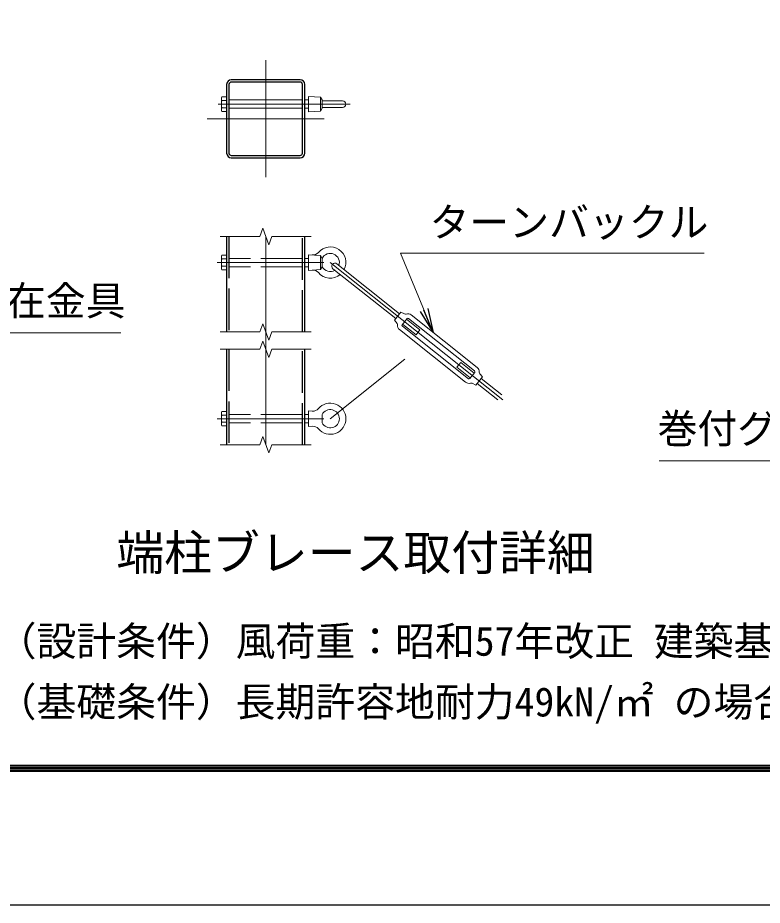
# Model space of a CAD drawing. Units: millimetres, scale not verified. Extents: x -14700 to 14700, y -10395 to 10395.
# Drawn here: x -1042 to 3248, y -10395 to -5280 of the extents above; entities that cross this region are included whole.
import ezdxf
from ezdxf.enums import TextEntityAlignment as Align

# ---------------------------------------------------------------- set-up
doc = ezdxf.new("R2010")
doc.units = ezdxf.units.MM
doc.header["$LTSCALE"] = 40
doc.linetypes.add('DASHED', pattern=[7.5, 6, -1.5])
doc.linetypes.add('USER1', pattern=[50.8, 31.75, -6.35, 6.35, -6.35])
for name, color, linetype, lineweight in [('0-0_D-TTL-TXT', 7, 'Continuous', 13), ('0-1_D-STR1', 1, 'Continuous', 25), ('0-2_D-BMK', 2, 'USER1', 13), ('0-3_D-STR3', 3, 'Continuous', 13), ('0-5_D-STR-DIM', 7, 'Continuous', 13), ('0-8_D-STR-TXT', 7, 'Continuous', 13), ('0-C_D-TTL', 7, 'Continuous', 25)]:
    doc.layers.add(name, color=color, linetype=linetype, lineweight=lineweight)
doc.layers.add('0-6_0', color=7, linetype='Continuous')
doc.styles.add('ＭＳ ゴシック', font='')
doc.styles.get('ＭＳ ゴシック').set_extended_font_data('MS Gothic')

# ---------------------------------------------------------------- blocks, each defined once
blk = doc.blocks.new('_Open')
at = {"layer": '0-6_0'}
blk.add_line((-40, 6.67), (0, 0), dxfattribs=at)
blk.add_lwpolyline([(-40, -6.67), (0, 0), (-40, 0)], dxfattribs=at)

msp = doc.modelspace()

# ---------------------------------------------------------------- linework, layer by layer
at = {"layer": '0-1_D-STR1'}
for p, q in [((161.68, -5664.43), (161.68, -6060.43)), ((175.18, -5664.43), (175.18, -6060.43)), ((584.68, -5637.43), (188.68, -5637.43)), ((584.68, -5650.93), (188.68, -5650.93)), ((598.18, -6060.43), (598.18, -5664.43)), ((611.68, -6060.43), (611.68, -5664.43)), ((188.68, -6073.93), (584.68, -6073.93)), ((188.68, -6087.43), (584.68, -6087.43)), ((161.68, -6541.09), (161.68, -7091.09)), ((611.68, -7091.09), (611.68, -6541.09)), ((161.68, -7191.09), (161.68, -7741.09)), ((611.68, -7741.09), (611.68, -7191.09))]:
    msp.add_line(p, q, dxfattribs=at)
at = {"layer": '0-1_D-STR1', "linetype": 'DASHED'}
for p, q in [((175.18, -6541.09), (175.18, -7091.09)), ((598.18, -7091.09), (598.18, -6541.09)), ((175.18, -7191.09), (175.18, -7741.09)), ((598.18, -7741.09), (598.18, -7191.09))]:
    msp.add_line(p, q, dxfattribs=at)
at = {"layer": '0-1_D-STR1'}
for centre, radius, start, end in [((188.68, -5664.43), 27, 90, 180), ((188.68, -5664.43), 13.5, 90, 180), ((584.68, -5664.43), 27, 0, 90), ((584.68, -5664.43), 13.5, 0, 90), ((188.68, -6060.43), 27, 180, 270), ((188.68, -6060.43), 13.5, 180, 270), ((584.68, -6060.43), 13.5, 270, 0), ((584.68, -6060.43), 27, 270, 0)]:
    msp.add_arc(centre, radius, start, end, dxfattribs=at)
at = {"layer": '0-2_D-BMK'}
for p, q in [((386.68, -6199.93), (386.68, -5524.93)), ((112.06, -5778.43), (873.04, -5778.43)), ((724.18, -5862.43), (49.18, -5862.43)), ((386.68, -7741.09), (386.68, -6541.09)), ((107.34, -6691.09), (720.88, -6691.09)), ((758.68, -6691.09), (1890.58, -7591.72)), ((758.68, -7591.09), (1189.07, -7248.64)), ((107.34, -7591.09), (720.88, -7591.09))]:
    msp.add_line(p, q, dxfattribs=at)
at = {"layer": '0-3_D-STR3'}
for p, q in [((131.68, -5746.81), (131.68, -5809.81)), ((134.08, -5736.88), (161.68, -5736.88)), ((161.68, -5757.65), (134.08, -5757.65)), ((161.68, -5736.88), (161.68, -5819.98)), ((175.18, -5754.43), (598.18, -5754.43)), ((611.68, -5754.43), (632.68, -5754.43)), ((632.68, -5733.43), (632.68, -5823.43)), ((701.68, -5737.93), (701.68, -5818.93)), ((711.99, -5754.43), (711.99, -5802.43)), ((711.99, -5759.68), (829.93, -5759.68)), ((161.68, -5799.2), (134.08, -5799.2)), ((134.08, -5819.98), (161.68, -5819.98)), ((175.18, -5802.43), (598.18, -5802.43)), ((611.68, -5802.43), (632.68, -5802.43)), ((632.68, -5823.43), (701.68, -5818.93)), ((701.68, -5818.93), (711.99, -5802.43)), ((711.99, -5797.18), (829.93, -5797.18)), ((632.68, -6646.09), (632.68, -6736.09)), ((131.68, -6659.47), (131.68, -6722.48)), ((134.08, -6649.54), (161.68, -6649.54)), ((161.68, -6670.31), (134.08, -6670.31)), ((161.68, -6649.54), (161.68, -6732.64)), ((611.68, -6667.09), (632.68, -6667.09)), ((701.68, -6650.59), (701.68, -6731.59)), ((711.99, -6667.09), (711.99, -6715.09)), ((796.89, -6698.48), (1158.4, -6986.13)), ((161.68, -6711.86), (134.08, -6711.86)), ((134.08, -6732.64), (161.68, -6732.64)), ((611.68, -6715.09), (632.68, -6715.09)), ((632.68, -6736.09), (701.68, -6731.59)), ((701.68, -6731.59), (711.99, -6715.09)), ((774.47, -6726.65), (1135.99, -7014.3)), ((1128.52, -7023.69), (1165.87, -6976.74)), ((1165.87, -6976.74), (1187.31, -6987.39)), ((1225.42, -6993.45), (1605.72, -7296.05)), ((1128.52, -7023.69), (1143.7, -7042.19)), ((1173.09, -7049.58), (1201.11, -7014.37)), ((1174.05, -7058.01), (1554.36, -7360.61)), ((1198.31, -7017.89), (1275.78, -7079.53)), ((1209.54, -7013.41), (1589.85, -7316.01)), ((1158.18, -7077.96), (1538.48, -7380.56)), ((1488.12, -7294.49), (1510.53, -7266.32)), ((1488.12, -7294.49), (1565.59, -7356.13)), ((1510.53, -7266.32), (1588, -7327.96)), ((1562.79, -7359.65), (1590.8, -7324.44)), ((1627.91, -7359.71), (1746.6, -7454.15)), ((1598.02, -7397.27), (1576.59, -7386.63)), ((1605.5, -7387.88), (1724.18, -7482.32)), ((131.68, -7559.47), (131.68, -7622.48)), ((134.08, -7549.54), (161.68, -7549.54)), ((161.68, -7549.54), (161.68, -7632.64)), ((611.68, -7567.09), (632.68, -7567.09)), ((632.68, -7546.09), (632.68, -7636.09)), ((632.68, -7546.09), (655.33, -7547.56)), ((711.99, -7567.09), (711.99, -7615.09)), ((161.68, -7570.31), (134.08, -7570.31)), ((161.68, -7611.86), (134.08, -7611.86)), ((611.68, -7615.09), (632.68, -7615.09)), ((134.08, -7632.64), (161.68, -7632.64)), ((632.68, -7636.09), (655.33, -7634.61))]:
    msp.add_line(p, q, dxfattribs=at)
at = {"layer": '0-3_D-STR3', "linetype": 'DASHED'}
for p, q in [((598.18, -6667.09), (175.18, -6667.09)), ((598.18, -6715.09), (175.18, -6715.09)), ((598.18, -7567.09), (175.18, -7567.09)), ((598.18, -7615.09), (175.18, -7615.09))]:
    msp.add_line(p, q, dxfattribs=at)
at = {"layer": '0-3_D-STR3'}
for points in [[(632.68, -5733.43), (701.68, -5737.93), (711.99, -5754.43)], [(632.68, -6646.09), (701.68, -6650.59), (711.99, -6667.09)], [(1175.9, -7046.06), (1253.36, -7107.7), (1275.78, -7079.53)], [(1598.02, -7397.27), (1635.38, -7350.32), (1620.19, -7331.83)]]:
    msp.add_lwpolyline(points, dxfattribs=at)
for centre, radius, start, end in [((155.32, -5747.26), 23.64, 153.93467, 206.06533), ((222.8, -5778.43), 91.12, 166.82041, 193.17959), ((829.93, -5778.43), 18.75, 270, 90), ((155.35, -5809.59), 23.67, 153.96929, 206.03071), ((658.06, -6605.65), 42, 266.2686, 319.66701), ((758.68, -6691.09), 90, 333.02839, 139.66701), ((758.68, -6691.09), 52.5, 341.54247, 152.79711), ((155.32, -6659.92), 23.64, 153.93467, 206.06533), ((222.8, -6691.09), 91.12, 166.82041, 193.17959), ((785.68, -6712.57), 18, 51.49143, 231.49143), ((155.35, -6722.25), 23.67, 153.96929, 206.03071), ((658.06, -6776.52), 42, 40.33299, 93.7314), ((758.68, -6691.09), 90, 220.33299, 309.95447), ((758.68, -6691.09), 52.5, 207.20289, 301.44039), ((1192.65, -6976.64), 12, 243.59068, 287.61032), ((1205.81, -7018.1), 31.5, 51.49143, 107.61032), ((1134.43, -7049.81), 12, 355.37255, 39.39218), ((1177.79, -7053.31), 31.5, 175.37255, 231.49143), ((1177.79, -7053.31), 6, 141.49143, 231.49143), ((1205.81, -7018.1), 6, 51.49143, 141.49143), ((1586.11, -7320.7), 31.5, 355.37255, 51.49143), ((1558.09, -7355.91), 6, 231.49143, 321.49143), ((1586.11, -7320.7), 6, 321.49143, 51.49143), ((1629.47, -7324.21), 12, 175.37255, 219.39218), ((1558.09, -7355.91), 31.5, 231.49143, 287.61032), ((1571.25, -7397.38), 12, 63.59068, 107.61032), ((758.68, -7591.09), 90, 220.33299, 139.66701), ((155.32, -7559.92), 23.64, 153.93467, 206.06533), ((658.06, -7505.65), 42, 266.2686, 319.66701), ((758.68, -7591.09), 52.5, 207.20289, 152.79711), ((222.8, -7591.09), 91.12, 166.82041, 193.17959), ((155.35, -7622.25), 23.67, 153.96929, 206.03071), ((658.06, -7676.52), 42, 40.33299, 93.7314)]:
    msp.add_arc(centre, radius, start, end, dxfattribs=at)
at = {"layer": '0-5_D-STR-DIM'}
for p, q in [((369.37, -6493.51), (352.05, -6541.09)), ((404, -6588.66), (369.37, -6493.51)), ((124.18, -6541.09), (352.05, -6541.09)), ((421.31, -6541.09), (404, -6588.66)), ((421.31, -6541.09), (649.18, -6541.09)), ((369.37, -7043.51), (352.05, -7091.09)), ((404, -7138.66), (369.37, -7043.51)), ((124.18, -7091.09), (352.05, -7091.09)), ((421.31, -7091.09), (404, -7138.66)), ((421.31, -7091.09), (649.18, -7091.09)), ((369.37, -7143.51), (352.05, -7191.09)), ((124.18, -7191.09), (352.05, -7191.09)), ((421.31, -7191.09), (649.18, -7191.09)), ((369.37, -7693.51), (352.05, -7741.09)), ((404, -7788.66), (369.37, -7693.51)), ((124.18, -7741.09), (352.05, -7741.09)), ((421.31, -7741.09), (404, -7788.66)), ((421.31, -7741.09), (649.18, -7741.09))]:
    msp.add_line(p, q, dxfattribs=at)
msp.add_lwpolyline([(421.31, -7191.09), (404, -7238.66), (369.37, -7143.51)], dxfattribs=at)
at = {"layer": '0-8_D-STR-TXT'}
for points in [[(2913.14, -6636.82), (1162.57, -6636.82), (1351.48, -7092.52)], [(-447.5, -7095.92), (-1976.88, -7095.92), (-2289.9, -6841.22)], [(2654.48, -7832.96), (4199.85, -7832.96), (4089.51, -7270.98)]]:
    msp.add_lwpolyline(points, dxfattribs=at)
at = {"layer": '0-C_D-TTL', "color": 2}
msp.add_lwpolyline([(-14700, 10395), (14700, 10395), (14700, -10395), (-14700, -10395)], close=True, dxfattribs=at)
at = {"layer": '0-C_D-TTL'}
for points in [[(-13755, 9625), (13755, 9625), (13755, -9625), (-13755, -9625)], [(-13746.25, 9616.25), (13746.25, 9616.25), (13746.25, -9616.25), (-13746.25, -9616.25)], [(-13737.5, 9607.5), (13737.5, 9607.5), (13737.5, -9607.5), (-13737.5, -9607.5)], [(-13728.75, 9598.75), (13728.75, 9598.75), (13728.75, -9598.75), (-13728.75, -9598.75)], [(-13720, 9590), (13720, 9590), (13720, -9590), (-13720, -9590)]]:
    msp.add_lwpolyline(points, close=True, dxfattribs=at)

# ---------------------------------------------------------------- block references
at = {"layer": '0-8_D-STR-TXT', "xscale": 3.5, "yscale": 3.5, "rotation": 292.51591}
msp.add_blockref('_Open', (1352.24, -7094.36), dxfattribs=at)

# ---------------------------------------------------------------- texts
at = {"layer": '0-0_D-TTL-TXT', "style": 'ＭＳ ゴシック'}
for s, height, p in [('端柱ブレース取付詳細', 202.1, (-473.9, -8524.58)), ('（設計条件）風荷重：昭和57年改正 建築基準法・同施行令に基づく風圧力に準拠。', 168.3, (-1163.57, -9007.61)), ('（基礎条件）長期許容地耐力49kN/㎡ の場合。', 168.3, (-1163.57, -9357.61))]:
    msp.add_text(s, height=height, dxfattribs=at).set_placement(p, align=Align.BOTTOM_LEFT)
at = {"layer": '0-8_D-STR-TXT', "style": 'ＭＳ ゴシック'}
for s, p in [('ターンバックル', (1331.03, -6593.21)), ('隅柱自在金具', (-1798.65, -7046.1)), ('巻付グリップ', (2644.71, -7782.24))]:
    msp.add_text(s, height=168.3, dxfattribs=at).set_placement(p, align=Align.BOTTOM_LEFT)

doc.saveas('drawing.dxf')
